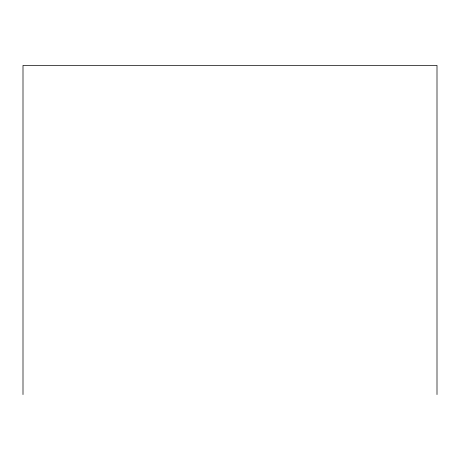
<?xml version="1.0" encoding="UTF-8"?>
<svg xmlns="http://www.w3.org/2000/svg" width="460" height="460" viewBox="0 0 460 460"><rect width="100%" height="100%" fill="white"/><g stroke="black" fill="none" stroke-linecap="round" stroke-linejoin="round"><path stroke-width="0.69" d="M437 394.582L437 65.418L23 65.418L23 394.582"/></g></svg>
